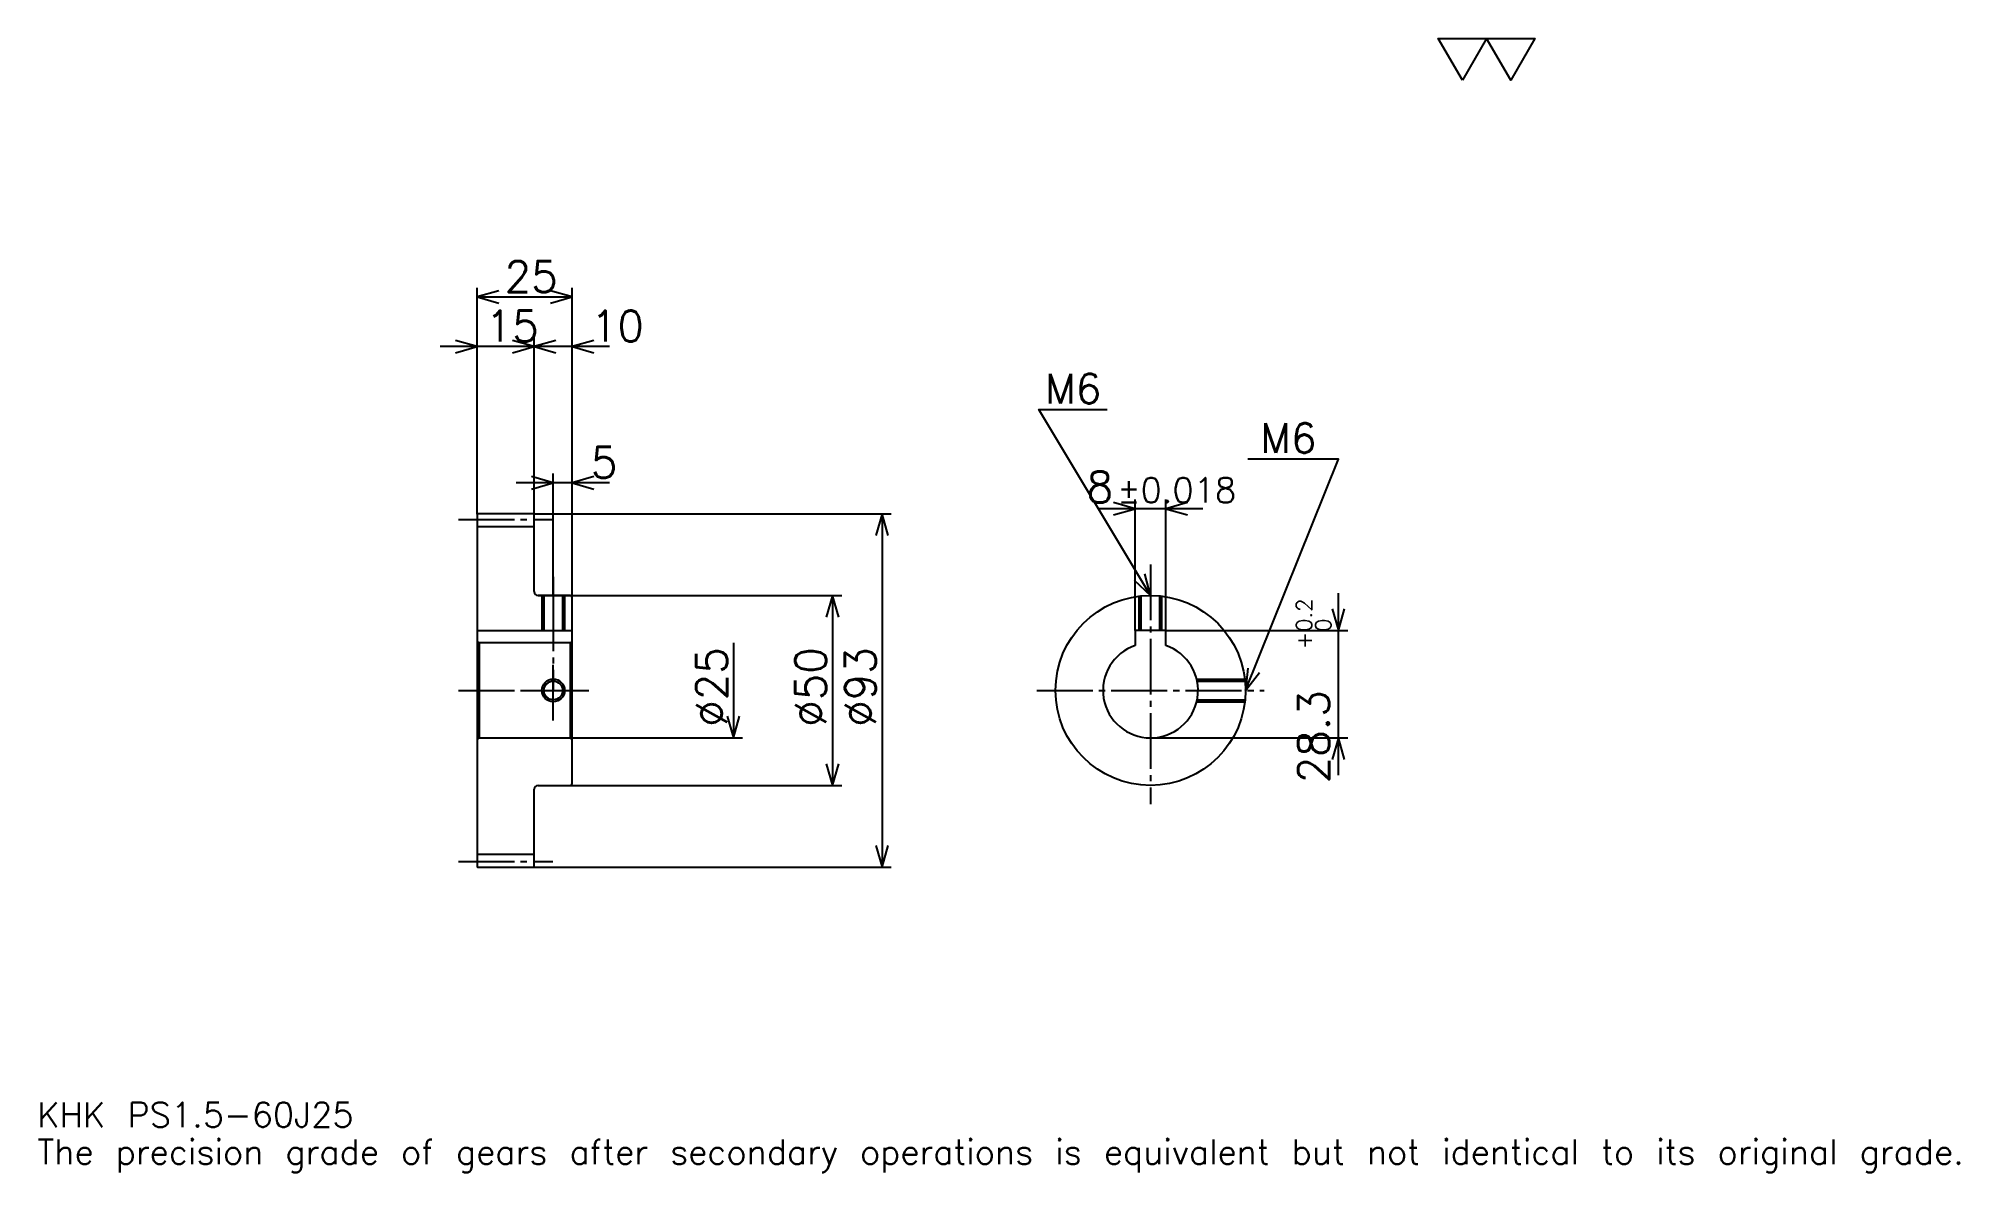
# Model space of a CAD drawing. Extents: x 17 to 522, y 6 to 304.
import ezdxf

# ---------------------------------------------------------------- set-up
doc = ezdxf.new("R2010")
doc.units = 0
doc.linetypes.add('DASHDOT', pattern=[19.565218, 14.673913, -1.630435, 1.630435, -1.630435])
doc.layers.get('0').update_dxf_attribs({"linetype": 'CONTINUOUS'})
doc.layers.add('DASHDOT', color=6, linetype='DASHDOT')
doc.styles.add('KANJI', font='TXT', dxfattribs={"bigfont": 'BIGFONT'})

msp = doc.modelspace()

# ---------------------------------------------------------------- linework, layer by layer
at = {"color": 5}
for p, q in [((132.065216, 179.380432), (132.065216, 238.891296)), ((157.065216, 179.380432), (157.065216, 238.891296)), ((132.065216, 236.445648), (157.065216, 236.445648)), ((156.847824, 223.402176), (122.282608, 223.402176)), ((166.847824, 223.402176), (137.282608, 223.402176)), ((147.065216, 179.380432), (147.065216, 225.847839)), ((166.847824, 187.532608), (142.282608, 187.532608)), ((152.065216, 179.380432), (152.065216, 189.978256)), ((305.239136, 148.680435), (305.239136, 183.152161)), ((313.239136, 148.680435), (313.239136, 183.152161)), ((132.065216, 179.280426), (132.065216, 179.380432)), ((146.96521, 179.380432), (157.065216, 179.380432)), ((147.065216, 179.280426), (147.065216, 179.380432)), ((152.065216, 157.880432), (152.065216, 179.380432)), ((152.065216, 157.880432), (152.065216, 179.380432)), ((157.065216, 179.380432), (241.032608, 179.380432)), ((157.065216, 157.380432), (157.065216, 179.380432)), ((238.586945, 179.380432), (238.586945, 86.380432)), ((323.021729, 180.706512), (295.456543, 180.706512)), ((148.065216, 157.880432), (157.065216, 157.880432)), ((157.065216, 157.880432), (227.989136, 157.880432)), ((225.543488, 157.880432), (225.543488, 107.880432)), ((358.695648, 110.597824), (358.695648, 158.463043)), ((313.239136, 148.680435), (361.141296, 148.680435)), ((199.456512, 145.380432), (199.456512, 120.380432)), ((157.065216, 120.380432), (201.902176, 120.380432)), ((309.239136, 120.380432), (361.141296, 120.380432)), ((148.065216, 107.880432), (157.065216, 107.880432)), ((157.065216, 107.880432), (227.989136, 107.880432)), ((146.96521, 86.380432), (157.065216, 86.380432)), ((157.065216, 86.380432), (241.032608, 86.380432))]:
    msp.add_line(p, q, dxfattribs=at)
at = {"color": 4}
for p, q in [((132.065216, 176.005432), (147.065216, 176.005432)), ((132.065216, 148.680435), (157.065216, 148.680435)), ((132.565216, 145.380432), (132.565216, 120.380432)), ((156.565216, 145.380432), (157.065216, 145.880432)), ((156.565216, 120.380432), (157.065216, 119.880432)), ((132.065216, 89.755432), (147.065216, 89.755432))]:
    msp.add_line(p, q, dxfattribs=at)
at = {"color": 7}
msp.add_lwpolyline([(391.304352, 293.478271), (384.945648, 304.5), (410.380432, 304.5), (404.021729, 293.478271), (397.663055, 304.5), (391.304352, 293.478271)], dxfattribs=at)
at = {"color": 5}
for points in [[(137.771744, 238.07608), (132.065216, 236.445648), (137.771744, 234.815216)], [(151.358688, 234.815216), (157.065216, 236.445648), (151.358688, 238.07608)], [(126.358696, 221.771744), (132.065216, 223.402176), (126.358696, 225.032608)], [(141.358688, 221.771744), (147.065216, 223.402176), (141.358688, 225.032608)], [(152.771744, 225.032608), (147.065216, 223.402176), (152.771744, 221.771744)], [(162.771744, 225.032608), (157.065216, 223.402176), (162.771744, 221.771744)], [(309.239136, 157.880432), (279.891296, 206.793472), (297.82608, 206.793472)], [(334.239136, 132.880432), (358.695648, 193.75), (334.891296, 193.75)], [(146.358688, 185.902176), (152.065216, 187.532608), (146.358688, 189.16304)], [(162.771744, 189.16304), (157.065216, 187.532608), (162.771744, 185.902176)], [(299.532593, 179.07608), (305.239136, 180.706512), (299.532593, 182.336945)], [(318.945679, 182.336945), (313.239136, 180.706512), (318.945679, 179.07608)], [(240.217377, 173.67392), (238.586945, 179.380432), (236.956512, 173.67392)], [(304.90506, 161.934875), (309.239136, 157.880432), (307.701233, 163.612579)], [(227.17392, 152.173904), (225.543488, 157.880432), (223.913055, 152.173904)], [(357.065216, 154.386948), (358.695648, 148.680435), (360.32608, 154.386948)], [(334.85376, 138.783401), (334.239136, 132.880432), (337.879517, 137.567688)], [(197.82608, 126.086952), (199.456512, 120.380432), (201.086945, 126.086952)], [(360.32608, 114.673912), (358.695648, 120.380432), (357.065216, 114.673912)], [(223.913055, 113.586952), (225.543488, 107.880432), (227.17392, 113.586952)], [(236.956512, 92.086952), (238.586945, 86.380432), (240.217377, 92.086952)]]:
    msp.add_lwpolyline(points, dxfattribs=at)
at = {"color": 4}
for points in [[(147.065216, 158.880432), (147.065216, 179.280426), (146.96521, 179.380432), (132.165222, 179.380432), (132.065216, 179.280426), (132.065216, 119.880432)], [(148.065216, 107.880432), (156.565216, 107.880432), (157.065216, 108.380432), (157.065216, 157.380432), (156.565216, 157.880432), (148.065216, 157.880432)], [(149.065216, 157.880432), (149.065216, 148.680435)], [(149.605225, 157.880432), (149.605225, 148.680435)], [(154.525208, 157.880432), (154.525208, 148.680435)], [(155.065216, 157.880432), (155.065216, 148.680435)], [(306.239136, 148.680435), (306.239136, 157.699783)], [(306.779114, 148.680435), (306.779114, 157.759109)], [(311.699158, 148.680435), (311.699158, 157.759109)], [(312.239136, 148.680435), (312.239136, 157.699783)], [(313.239136, 144.723145), (313.239136, 148.680435), (305.239136, 148.680435), (305.239136, 144.723145)], [(132.065216, 119.880432), (132.565216, 120.380432), (156.565216, 120.380432), (156.565216, 145.380432), (132.565216, 145.380432), (132.065216, 145.880432)], [(321.373779, 135.880432), (334.058472, 135.880432)], [(321.49469, 135.340439), (334.117798, 135.340439)], [(321.373779, 129.880432), (334.058472, 129.880432)], [(321.49469, 130.420425), (334.117798, 130.420425)], [(132.065216, 119.880432), (132.065216, 86.480431), (132.165222, 86.380432), (146.96521, 86.380432), (147.065216, 86.480431), (147.065216, 106.880432)]]:
    msp.add_lwpolyline(points, dxfattribs=at)
for centre, radius in [((309.239136, 132.880432), 25), ((152.065216, 132.880432), 2.46)]:
    msp.add_circle(centre, radius, dxfattribs=at)
at = {"color": 7}
msp.add_circle((152.065216, 132.880432), 3, dxfattribs=at)
at = {"color": 4}
for centre, radius, start, end in [((148.065216, 158.880432), 1, 180, 270), ((309.239136, 132.880432), 12.5, 108.66292518, 71.33707482), ((148.065216, 106.880432), 1, 90, 180)]:
    msp.add_arc(centre, radius, start, end, dxfattribs=at)
at = {"layer": 'DASHDOT', "color": 7}
for p, q in [((127.173912, 177.880432), (151.956512, 177.880432)), ((309.239136, 166.032608), (309.239136, 102.989128)), ((152.065216, 157.880432), (152.065216, 132.880432)), ((127.173912, 132.880432), (161.956512, 132.880432)), ((279.347839, 132.880432), (339.130432, 132.880432)), ((127.173912, 87.880432), (151.956512, 87.880432))]:
    msp.add_line(p, q, dxfattribs=at)
for points in [[(152.065216, 162.771729), (152.065216, 143.789124)], [(152.065216, 124.989128), (152.065216, 140.771744)], [(144.17392, 132.880432), (159.956512, 132.880432)]]:
    msp.add_lwpolyline(points, dxfattribs=at)

# ---------------------------------------------------------------- texts
at = {"color": 7, "style": 'KANJI'}
for s, height, p in [('25', 8.152174, (139.266296, 237.75)), ('15', 8.152174, (134.266296, 224.706512)), ('10', 8.152174, (161.956512, 224.706512)), ('M6', 7.826087, (281.521729, 208.42392)), ('M6', 7.826087, (338.152161, 195.380432)), ('5', 8.152174, (161.956512, 188.83696)), ('8', 8.152174, (292.411438, 182.336945)), ('%%p0.018', 6.521739, (300.481079, 182.336945)), ('KHK PS1.5-60J25', 6.521739, (16.304348, 17.934782)), ('The precision grade of gears after secondary operations is equivalent but not identical to its original grade.', 6.521739, (16.304348, 8.152174))]:
    msp.add_text(s, height=height, dxfattribs=at).set_placement(p)
for s, height, p in [('0.2', 4.076087, (351.684784, 148.306717)), ('+', 4.076087, (351.684784, 143.741501)), ('0', 4.076087, (356.739136, 148.306717)), ('%%c25', 8.152174, (197.82608, 123.301628)), ('%%c50', 8.152174, (223.913055, 123.301628)), ('%%c93', 8.152174, (236.956512, 123.301628)), ('28.3', 8.152174, (356.25, 108.455658))]:
    msp.add_text(s, height=height, rotation=90, dxfattribs=at).set_placement(p)

doc.saveas('drawing.dxf')
